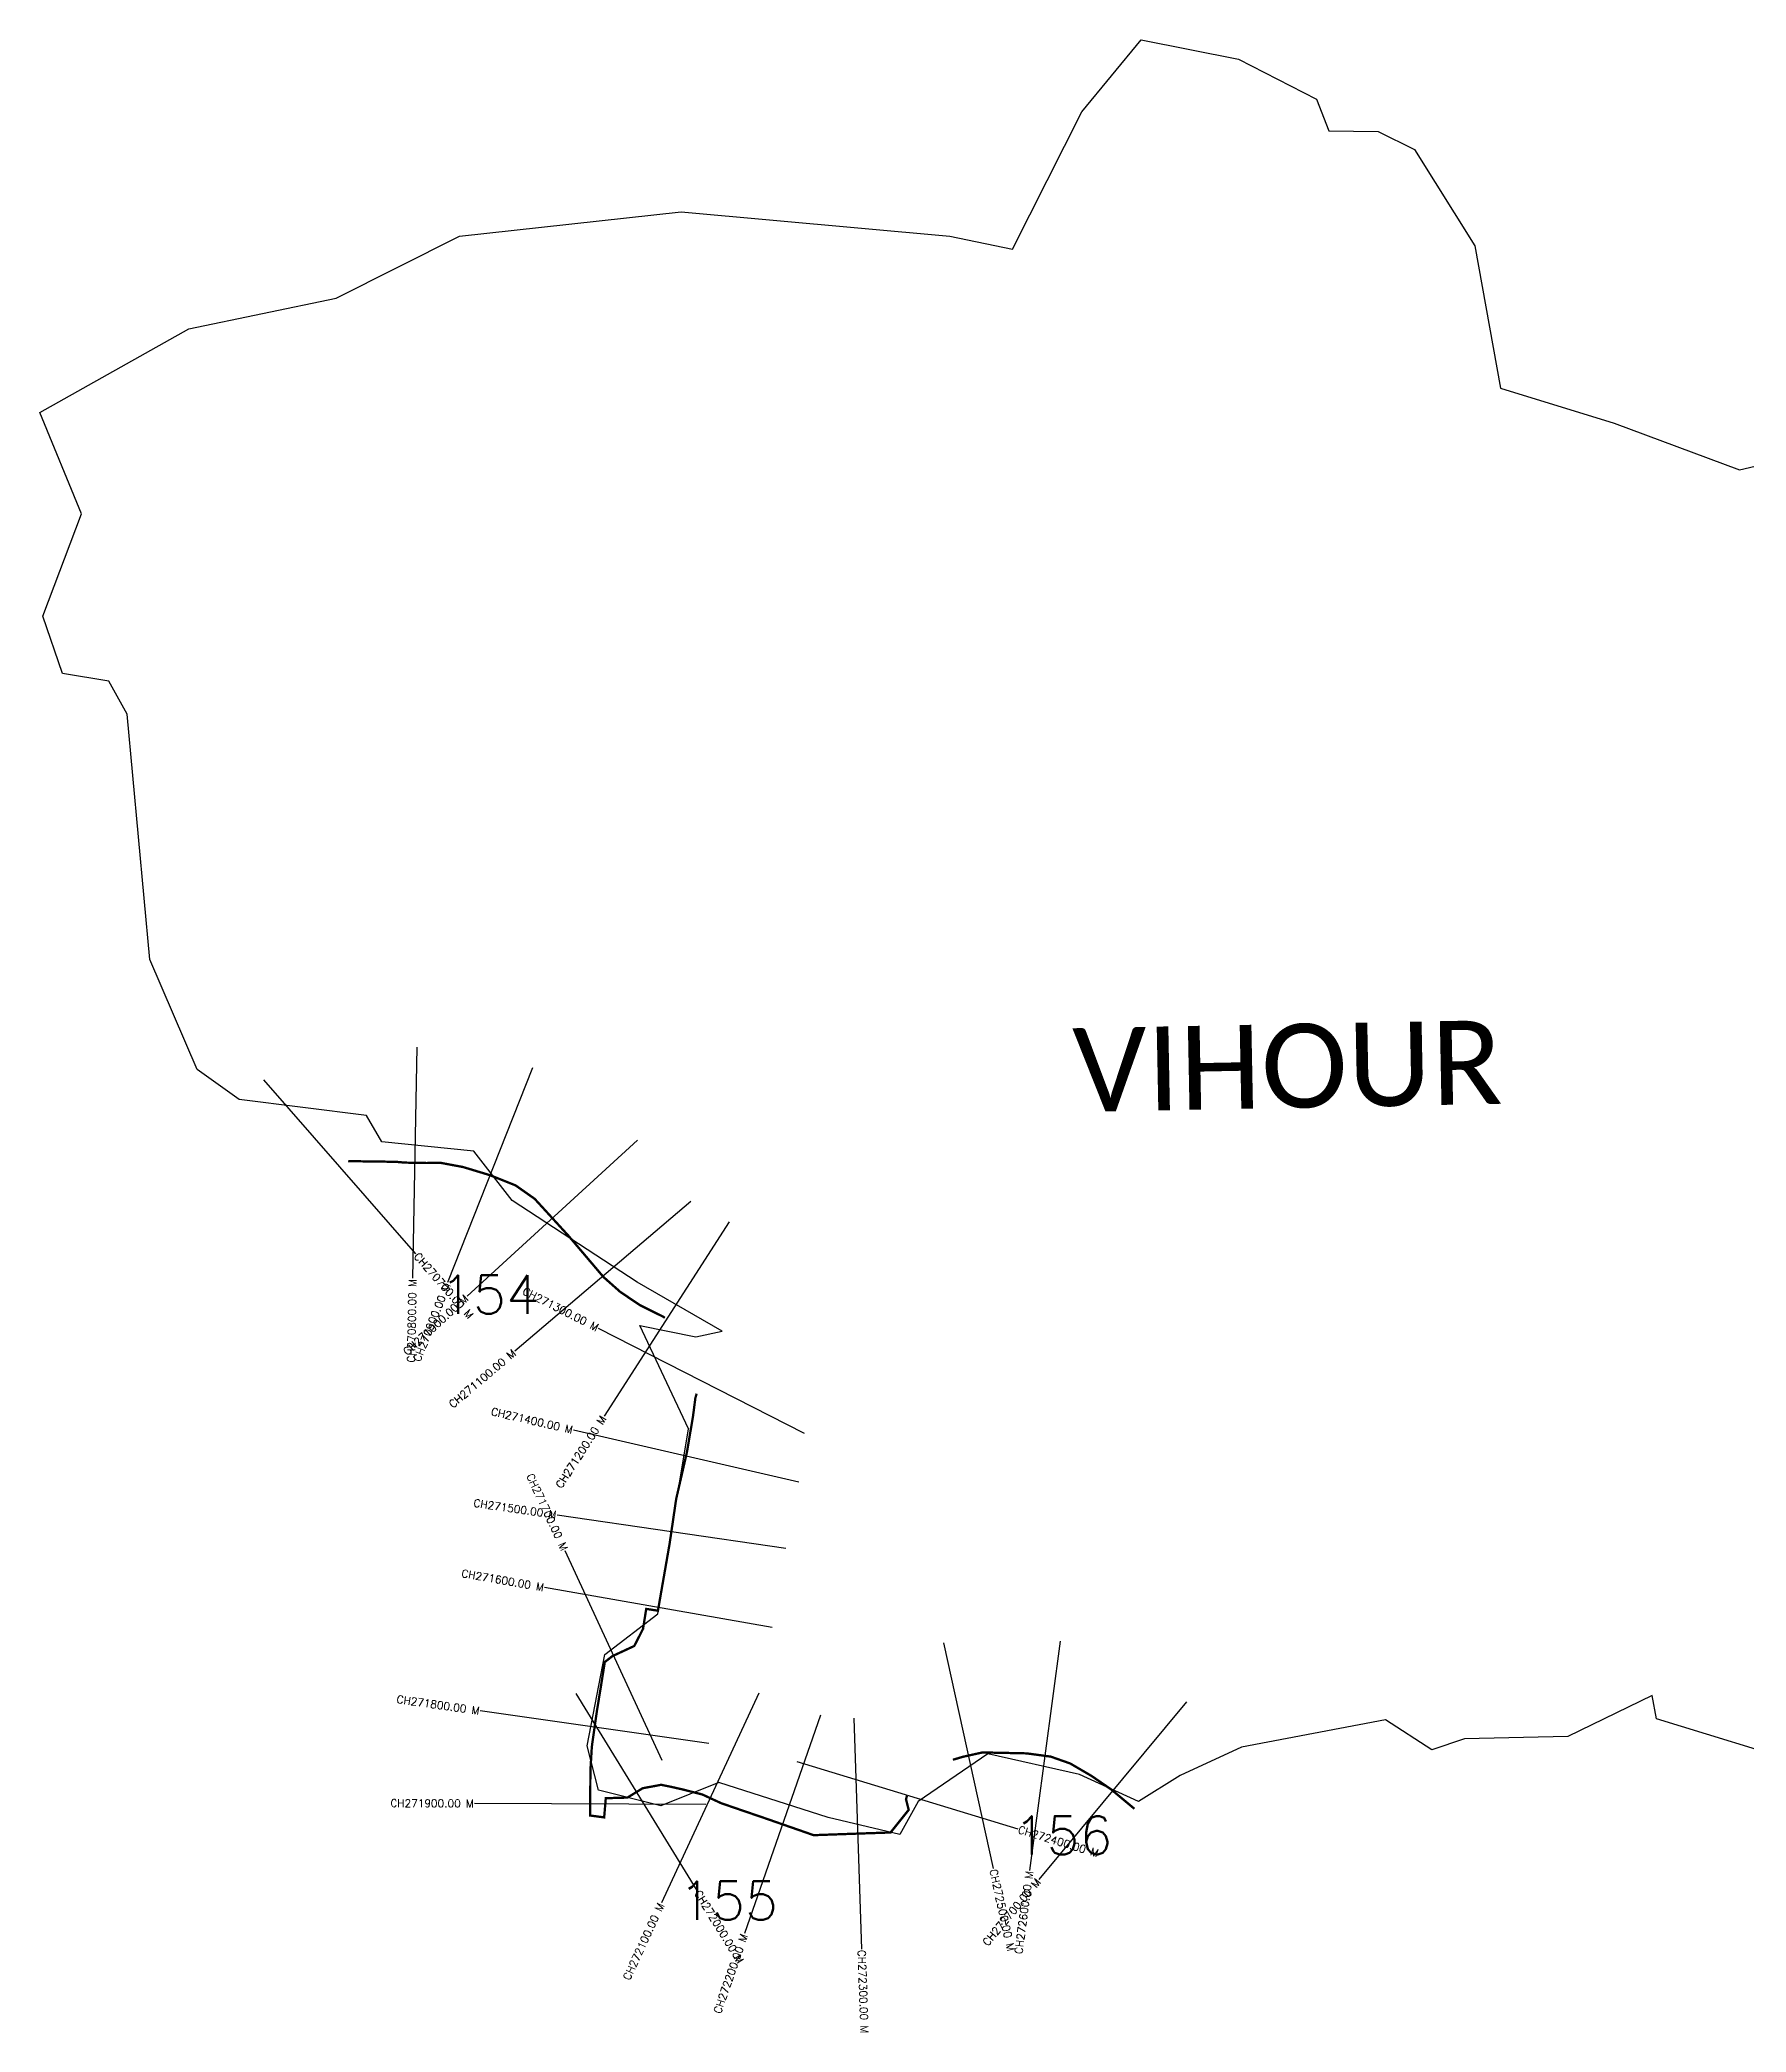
# Model space of a CAD drawing. Header units: metres. Extents: x 281090 to 285520, y 2029182 to 2031768.
# Drawn here: x 281090 to 283305, y 2029182 to 2031768 of the extents above; entities that cross this region are included whole.
import ezdxf
from ezdxf.enums import TextEntityAlignment as Align

# ---------------------------------------------------------------- set-up
doc = ezdxf.new("R2010")
doc.units = ezdxf.units.M
for name, color, linetype in [('ARTIFICIALLY PROTECTED', 4, 'Continuous'), ('CS', 134, 'Continuous'), ('CSMark', 6, 'Continuous'), ('village', 3, 'Continuous'), ('VILLAGE NAME', 250, 'Continuous')]:
    doc.layers.add(name, color=color, linetype=linetype)
doc.styles.get("Standard").update_dxf_attribs({"font": 'simplex.shx'})

msp = doc.modelspace()

# ---------------------------------------------------------------- linework, layer by layer
at = {"color": 6, "flags": 128}
msp.add_lwpolyline([(281119.2, 2030945.8), (281093.5, 2031020.3)], dxfattribs=at)
at = {"layer": 'ARTIFICIALLY PROTECTED', "flags": 128}
msp.add_lwpolyline([(281489.9, 2030312.8, 3, 3, 0), (281512.5, 2030312.5, 3, 3, 0), (281535, 2030312.2, 3, 3, 0), (281552.3, 2030311.9, 3, 3, 0), (281557.9, 2030311.4, 3, 3, 0), (281563.4, 2030310.9, 3, 3, 0), (281591.8, 2030310.4, 3, 3, 0), (281608.9, 2030310.8, 3, 3, 0), (281638.9, 2030305.2, 3, 3, 0), (281673.6, 2030294.7, 3, 3, 0), (281686, 2030289.8, 3, 3, 0), (281707.1, 2030281.4, 3, 3, 0), (281732, 2030263.9, 3, 3, 0), (281775.9, 2030215.9, 3, 3, 0), (281821.3, 2030162.4, 3, 3, 0), (281843.1, 2030143.1, 3, 3, 0), (281868.6, 2030125.9, 3, 3, 0), (281898.2, 2030111.2, 3, 3, 0), (281901, 2030109.4, 0, 0, 0)], format="xyseb", dxfattribs=at)
at = {"layer": 'ARTIFICIALLY PROTECTED', "const_width": 3, "flags": 128}
for points in [[(281942.2, 2030011), (281940.6, 2030005.3), (281937.5, 2029981.4), (281929.6, 2029934.8), (281915.7, 2029874.4), (281907.2, 2029816.5), (281892, 2029729.3), (281876.8, 2029731.6), (281872.7, 2029705.8), (281861.3, 2029683.5), (281832.9, 2029670.3), (281823, 2029662.6), (281818.3, 2029633), (281812.7, 2029598.6), (281806.2, 2029552.8), (281804.3, 2029520.9), (281804.1, 2029463.4), (281822.2, 2029461), (281824.3, 2029485.8), (281842.2, 2029486.5), (281849.1, 2029486.6), (281852.3, 2029486.6), (281872.1, 2029498.8), (281877.3, 2029499.8), (281883.5, 2029500.9), (281896.2, 2029503.3), (281909.8, 2029500.5), (281924.3, 2029497.2), (281949.7, 2029490.7), (281973.9, 2029479.5), (281997.1, 2029471.5), (282031.3, 2029459.8), (282056, 2029451.2), (282081, 2029442.5), (282094.1, 2029437.9), (282149.9, 2029439.9), (282194, 2029441.4), (282217.5, 2029470.8), (282214, 2029484.6), (282215.3, 2029489)], [(282274.9, 2029535.8), (282287.7, 2029539.6), (282313.3, 2029545.3), (282347.4, 2029544.6), (282370.4, 2029544.1), (282401.8, 2029539.9), (282427.1, 2029531), (282454.7, 2029514.9), (282480.3, 2029497.3), (282510.5, 2029472.2)]]:
    msp.add_lwpolyline(points, dxfattribs=at)
at = {"layer": 'CS'}
for p, q in [((281578.9, 2030460.6), (281573.5, 2030160.7)), ((281729.3, 2030434), (281618.8, 2030155.1)), ((281379.8, 2030418.3), (281577.5, 2030192.7)), ((281865.6, 2030340), (281644.3, 2030137.5)), ((281934.9, 2030260.4), (281706.2, 2030066.2)), ((281984.3, 2030234.2), (281822, 2029981.9)), ((282082.3, 2029959.3), (281815, 2030095.5)), ((282074.7, 2029896.2), (281782.3, 2029963.7)), ((282057.9, 2029810.2), (281761.1, 2029853.5)), ((281897.6, 2029535), (281771.5, 2029807.2)), ((282040.4, 2029707.4), (281744.9, 2029759.2)), ((282262.7, 2029687.7), (282327.1, 2029394.7)), ((282414.2, 2029689.6), (282374.3, 2029392.2)), ((281958.2, 2029556.8), (281661.2, 2029599.2)), ((281785.6, 2029621.6), (281942.6, 2029366)), ((282022.8, 2029622.2), (281896.7, 2029350)), ((282578.1, 2029611), (282386.3, 2029380.4)), ((282102.9, 2029593.7), (282004.5, 2029310.3)), ((282146.2, 2029589.9), (282156.4, 2029290.1)), ((282072.1, 2029533.6), (282359, 2029446)), ((281954.1, 2029477.6), (281654.1, 2029479))]:
    msp.add_line(p, q, dxfattribs=at)
at = {"layer": 'village', "color": 6}
for points in [[(281093.5, 2031020.3, 0), (281143.6, 2031153, 0), (281089.7, 2031284.5, 0), (281283, 2031393.1, 0), (281474.5, 2031433.1, 0), (281634.3, 2031513.4, 0), (281922.1, 2031544.9, 0), (282270.9, 2031513.4, 0), (282352.4, 2031496.5, 0), (282442.1, 2031674.8, 0), (282519.2, 2031768.3, 0), (282645.7, 2031743.2, 0), (282747, 2031691.3, 0), (282763, 2031650.1, 0), (282826.9, 2031649.3, 0), (282874.3, 2031626, 0), (282952.3, 2031500.8, 0), (282985.7, 2031316.2, 0), (283133.1, 2031270.7, 0), (283295.8, 2031210, 0), (283423.4, 2031240.1, 0)], [(283388.4, 2029527.5, 0), (283188.1, 2029588.9, 0), (283182.8, 2029619, 0), (283073, 2029566, 0), (282938.9, 2029562.8, 0), (282896.8, 2029548.9, 0), (282836.3, 2029587.6, 0), (282649.7, 2029552.2, 0), (282569.8, 2029515.3, 0), (282515.7, 2029481.8, 0), (282439.3, 2029516.7, 0), (282320.2, 2029543.7, 0), (282229.6, 2029481.8, 0), (282206.2, 2029438.6, 0), (282113.1, 2029461, 0), (281971.1, 2029506.2, 0), (281895.6, 2029475.8, 0), (281814.9, 2029496.4, 0), (281800.2, 2029553.8, 0), (281822.9, 2029672.3, 0), (281892, 2029725.1, 0), (281931.6, 2029965.2, 0), (281868.5, 2030099.4, 0), (281941.2, 2030084.6, 0), (281975.5, 2030092.1, 0), (281865, 2030155.6, 0), (281702.6, 2030261.9, 0), (281653, 2030325.8, 0), (281533.7, 2030337.7, 0), (281513.7, 2030371.9, 0), (281348.4, 2030392.9, 0), (281294.1, 2030431.8, 0), (281232.5, 2030574.6, 0), (281203.2, 2030893.2, 0), (281179.1, 2030935.7, 0), (281119.2, 2030945.8, 0)]]:
    msp.add_polyline3d(points, dxfattribs=at)

# ---------------------------------------------------------------- texts
at = {"char_height": 50, "attachment_point": 1}
for s, insert in [('154', (281609.1, 2030164.7)), ('156', (282353.6, 2029462.8)), ('155', (281919.3, 2029378))]:
    msp.add_mtext_dynamic_manual_height_columns(s, width=84.374, gutter_width=1, heights=[74.2], dxfattribs=dict(at, insert=insert))
at = {"layer": 'CSMark'}
for s, rotation, p in [('CH270700.00 M', 311.2361, (281578.2, 2030191.9)), ('CH272400.00 M', 343.0191, (282360, 2029445.7)), ('CH272500.00 M', 282.3964, (282327.3, 2029393.7)), ('CH272000.00 M', 301.5624, (281943.1, 2029365.2)), ('CH272300.00 M', 271.9598, (282156.5, 2029289.1))]:
    msp.add_text(s, height=10, rotation=rotation, dxfattribs=at).set_placement(p, align=Align.MIDDLE_LEFT)
for s, rotation, p in [('CH270800.00 M', 88.9645, (281573.5, 2030159.7)), ('CH270900.00 M', 68.3876, (281618.5, 2030154.1)), ('CH271300.00 M', 332.9928, (281814.1, 2030096)), ('CH271000.00 M', 42.4503, (281643.5, 2030136.8)), ('CH271100.00 M', 40.3255, (281705.4, 2030065.6)), ('CH271400.00 M', 347.0117, (281781.4, 2029963.9)), ('CH271200.00 M', 57.2468, (281821.4, 2029981)), ('CH271700.00 M', 294.8514, (281771.1, 2029808.1)), ('CH271500.00 M', 351.6965, (281760.1, 2029853.7)), ('CH271600.00 M', 350.0541, (281743.9, 2029759.4)), ('CH271800.00 M', 351.8835, (281660.3, 2029599.3)), ('CH271900.00 M', 359.732, (281653.1, 2029479)), ('CH272600.00 M', 82.3606, (282374.2, 2029391.2)), ('CH272700.00 M', 50.2569, (282385.7, 2029379.6)), ('CH272100.00 M', 65.136, (281896.3, 2029349.1)), ('CH272200.00 M', 70.8438, (282004.2, 2029309.3))]:
    msp.add_text(s, height=10, rotation=rotation, dxfattribs=at).set_placement(p, align=Align.MIDDLE_RIGHT)
at = {"layer": 'VILLAGE NAME', "insert": (282429.5, 2030485.3), "char_height": 108.748, "attachment_point": 1, "rotation": 1.1028}
msp.add_mtext_dynamic_manual_height_columns('{\\fCalibri|b0|i0|c0|p34;VIHOUR}', width=726.929, gutter_width=543.7, heights=[0], dxfattribs=at)

doc.saveas('drawing.dxf')
